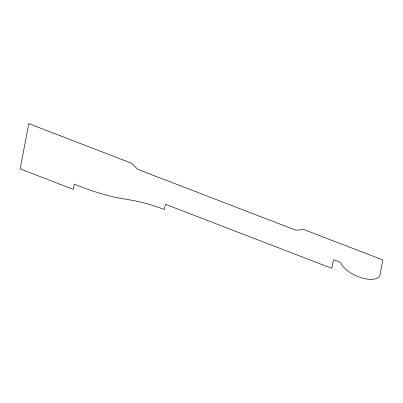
<?xml version="1.0" encoding="UTF-8"?>
<svg xmlns="http://www.w3.org/2000/svg" width="403" height="403" viewBox="0 0 403 403"><rect width="100%" height="100%" fill="white"/><g stroke="black" fill="none" stroke-linecap="round" stroke-linejoin="round"><path stroke-width="0.6" d="M28.789 123.645L20.15 168.892L73.26 189.339L74.258 184.121A129.408 58.949 23.8 0 0 114.311 197.143L134.904 200.82A98.468 44.854 23.8 0 1 164.434 209.5L165.431 204.281L331.84 268.353L333.498 259.653L340.58 262.378A21.435 9.763 23.8 0 0 361.919 277.924A21.435 9.763 23.8 0 0 380.19 273.894L382.85 259.97L303.691 229.493L295.943 230.249L137.745 169.336L131.333 163.129L28.789 123.645"/></g></svg>
